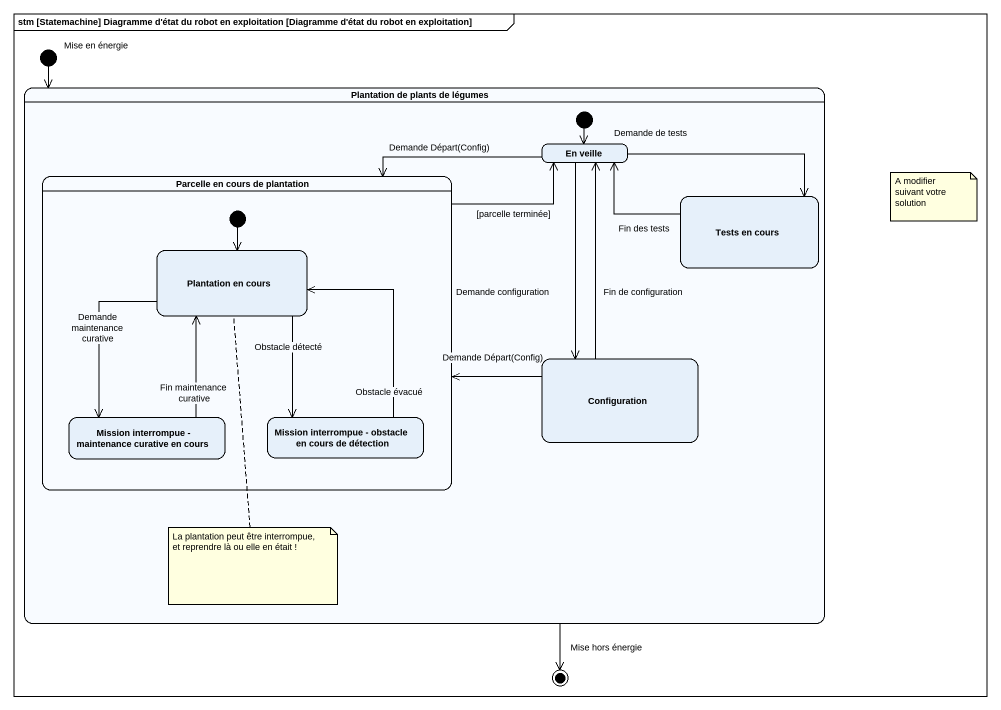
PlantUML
@startuml
mainframe stm [Statemachine] Diagramme d'état du robot en exploitation [Diagramme d'état du robot en exploitation]
hide empty description
state "Plantation de plants de légumes" as Plantation_de_plants_de {
  state "En veille" as En_veille
  state "Parcelle en cours de plantation" as Parcelle_en_cours_de {
    state "Plantation en cours" as Plantation_en_cours
    state "Mission interrompue - maintenance curative en cours" as Mission_interrompue
    state "Mission interrompue - obstacle en cours de détection" as Mission_interrompue_2
    [*] --> Plantation_en_cours
  }
  state "Tests en cours" as Tests_en_cours
  state Configuration
  [*] --> En_veille
}
[*] --> Plantation_de_plants_de : Mise en énergie
En_veille -left-> Parcelle_en_cours_de : Demande Départ(Config)
En_veille -right-> Tests_en_cours : Demande de tests
En_veille --> Configuration : Demande configuration
Parcelle_en_cours_de -right-> En_veille : [parcelle terminée]
Tests_en_cours -left-> En_veille : Fin des tests
Plantation_en_cours --> Mission_interrompue : Demande maintenance curative
Plantation_en_cours --> Mission_interrompue_2 : Obstacle détecté
Configuration -up-> En_veille : Fin de configuration
Configuration -left-> Parcelle_en_cours_de : Demande Départ(Config)
Mission_interrompue -up-> Plantation_en_cours : Fin maintenance curative
Mission_interrompue_2 -up-> Plantation_en_cours : Obstacle évacué
Plantation_de_plants_de --> [*] : Mise hors énergie
note as N1
  A modifier suivant votre solution
end note
note bottom of Plantation_en_cours : La plantation peut être interrompue, et reprendre là ou elle en était !
@enduml
